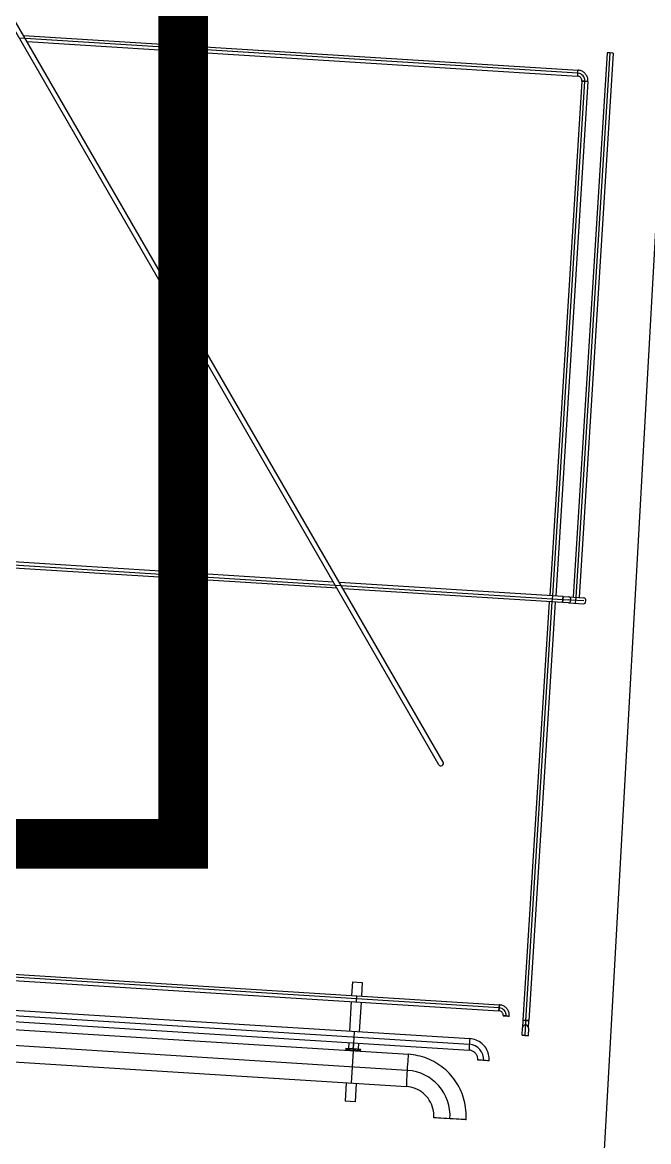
# Model space of a CAD drawing. Header units: inches. Extents: x 517790 to 538444, y 301815 to 302461.
# Drawn here: x 518018.95 to 518025.44, y 302325.62 to 302337.23 of the extents above; entities that cross this region are included whole.
import ezdxf

# ---------------------------------------------------------------- set-up
doc = ezdxf.new("R2010")
doc.units = ezdxf.units.IN
doc.header["$MEASUREMENT"] = 0
doc.layers.add('硅胶总平面底图 工艺装置区', color=253, linetype='Continuous')
doc.layers.add('硅胶总平面底图0804', color=253, linetype='Continuous')

msp = doc.modelspace()

# ---------------------------------------------------------------- linework, layer by layer
at = {"layer": '硅胶总平面底图 工艺装置区', "color": 253, "linetype": 'Continuous', "lineweight": -3}
for p, q in [((518023.313, 302329.558), (518017.306, 302339.963)), ((518023.268, 302329.532), (518017.261, 302339.937)), ((518018.978, 302337.066), (518018.916, 302337.07)), ((518018.96, 302337.098), (518024.712, 302336.737)), ((518024.71, 302336.706), (518018.978, 302337.066)), ((518018.997, 302337.034), (518024.708, 302336.675)), ((518025.015, 302336.919), (518024.66, 302331.271)), ((518024.691, 302331.269), (518025.046, 302336.917)), ((518025.077, 302336.915), (518024.722, 302331.267)), ((518024.71, 302336.706), (518024.71, 302336.706)), ((518024.71, 302336.706), (518024.71, 302336.706)), ((518024.753, 302336.625), (518024.418, 302331.286)), ((518024.449, 302331.285), (518024.784, 302336.623)), ((518024.815, 302336.621), (518024.48, 302331.283)), ((518024.753, 302336.625), (518024.815, 302336.621)), ((518024.784, 302336.623), (518024.753, 302336.625)), ((518024.784, 302336.623), (518024.784, 302336.623)), ((518024.784, 302336.623), (518024.784, 302336.623)), ((518024.815, 302336.621), (518024.784, 302336.623)), ((518022.174, 302331.427), (518015.621, 302331.839)), ((518022.212, 302331.363), (518015.618, 302331.776)), ((518015.62, 302331.808), (518022.193, 302331.395)), ((518022.193, 302331.395), (518022.255, 302331.391)), ((518024.556, 302331.278), (518022.236, 302331.423)), ((518022.255, 302331.391), (518024.554, 302331.247)), ((518024.552, 302331.216), (518022.274, 302331.359)), ((518024.445, 302331.222), (518024.449, 302331.285)), ((518024.556, 302331.278), (518024.552, 302331.216)), ((518024.552, 302331.216), (518024.554, 302331.247)), ((518024.554, 302331.247), (518024.556, 302331.278)), ((518024.554, 302331.247), (518024.554, 302331.247)), ((518024.554, 302331.247), (518024.554, 302331.247)), ((518024.554, 302331.247), (518024.616, 302331.243)), ((518024.556, 302331.278), (518024.618, 302331.274)), ((518024.638, 302331.241), (518024.616, 302331.243)), ((518024.616, 302331.243), (518024.616, 302331.243)), ((518024.616, 302331.243), (518024.616, 302331.243)), ((518024.618, 302331.274), (518024.773, 302331.264)), ((518024.771, 302331.233), (518024.638, 302331.241)), ((518024.687, 302331.207), (518024.691, 302331.269)), ((518024.414, 302331.224), (518024.141, 302326.883)), ((518024.172, 302326.881), (518024.445, 302331.222)), ((518024.476, 302331.22), (518024.203, 302326.879)), ((518024.614, 302331.212), (518024.552, 302331.216)), ((518024.614, 302331.212), (518024.769, 302331.202)), ((518014.998, 302327.538), (518023.892, 302326.979)), ((518023.894, 302327.011), (518015, 302327.569)), ((518015.001, 302327.6), (518023.896, 302327.042)), ((518023.584, 302326.632), (518014.139, 302327.225)), ((518014.142, 302327.284), (518023.588, 302326.691)), ((518022.371, 302327.279), (518022.362, 302327.138)), ((518022.371, 302327.279), (518022.474, 302327.272)), ((518022.474, 302327.272), (518022.466, 302327.131)), ((518013.927, 302327.095), (518022.952, 302326.529)), ((518014.135, 302327.166), (518023.581, 302326.573)), ((518022.359, 302327.076), (518022.34, 302326.769)), ((518022.414, 302327.135), (518022.41, 302327.072)), ((518022.462, 302327.069), (518022.443, 302326.763)), ((518023.892, 302326.979), (518023.896, 302327.042)), ((518023.894, 302327.011), (518023.892, 302326.979)), ((518023.896, 302327.042), (518023.894, 302327.011)), ((518023.894, 302327.011), (518023.894, 302327.011)), ((518023.894, 302327.011), (518023.894, 302327.011)), ((518022.938, 302326.362), (518013.917, 302326.928)), ((518023.968, 302326.927), (518023.968, 302326.927)), ((518023.968, 302326.927), (518023.968, 302326.927)), ((518023.968, 302326.927), (518023.968, 302326.927)), ((518024.141, 302326.883), (518024.136, 302326.804)), ((518024.141, 302326.883), (518024.172, 302326.881)), ((518024.172, 302326.881), (518024.141, 302326.883)), ((518024.167, 302326.802), (518024.169, 302326.833)), ((518024.169, 302326.833), (518024.172, 302326.881)), ((518024.172, 302326.881), (518024.172, 302326.881)), ((518024.172, 302326.881), (518024.172, 302326.881)), ((518024.172, 302326.881), (518024.203, 302326.879)), ((518024.203, 302326.879), (518024.172, 302326.881)), ((518024.198, 302326.8), (518024.203, 302326.879)), ((518013.906, 302326.761), (518022.931, 302326.195)), ((518022.391, 302326.766), (518022.38, 302326.578)), ((518024.131, 302326.726), (518024.136, 302326.804)), ((518024.162, 302326.724), (518024.131, 302326.726)), ((518024.131, 302326.726), (518024.193, 302326.722)), ((518024.162, 302326.724), (518024.167, 302326.802)), ((518024.193, 302326.722), (518024.162, 302326.724)), ((518024.162, 302326.724), (518024.162, 302326.724)), ((518024.162, 302326.724), (518024.162, 302326.724)), ((518024.198, 302326.8), (518024.193, 302326.722)), ((518022.302, 302326.59), (518022.301, 302326.583)), ((518022.377, 302326.585), (518022.302, 302326.59)), ((518022.333, 302326.651), (518022.329, 302326.588)), ((518022.381, 302326.648), (518022.377, 302326.585)), ((518022.383, 302326.585), (518022.387, 302326.648)), ((518022.436, 302326.645), (518022.432, 302326.582)), ((518023.585, 302326.632), (518023.584, 302326.632)), ((518023.585, 302326.632), (518023.585, 302326.632)), ((518023.585, 302326.632), (518023.585, 302326.632)), ((518022.301, 302326.583), (518022.458, 302326.573)), ((518022.328, 302326.581), (518022.328, 302326.568)), ((518022.379, 302326.565), (518022.359, 302326.23)), ((518022.459, 302326.58), (518022.383, 302326.585)), ((518022.432, 302326.575), (518022.431, 302326.561)), ((518022.458, 302326.573), (518022.459, 302326.58)), ((518022.942, 302326.362), (518022.938, 302326.362)), ((518022.942, 302326.362), (518022.942, 302326.362)), ((518022.942, 302326.362), (518022.942, 302326.362)), ((518023.732, 302326.465), (518023.732, 302326.465)), ((518023.732, 302326.465), (518023.732, 302326.465)), ((518022.307, 302326.234), (518022.295, 302326.041)), ((518022.41, 302326.227), (518022.399, 302326.035)), ((518022.399, 302326.035), (518022.295, 302326.041)), ((518023.383, 302325.86), (518023.383, 302325.86)), ((518023.383, 302325.86), (518023.383, 302325.86))]:
    msp.add_line(p, q, dxfattribs=at)
for centre, radius, start, end in [((518024.705, 302336.628), 0.0787, 356.4077, 86.349), ((518024.705, 302336.628), 0.0787, 86.349, 86.4077), ((518023.889, 302326.932), 0.0787, 356.4077, 86.4077), ((518024.167, 302326.802), 0.0312, 356.4077, 176.4077), ((518024.167, 302326.802), 0.0312, 0, 176.4077), ((518024.167, 302326.802), 0.0312, 356.4077, 0)]:
    msp.add_arc(centre, radius, start, end, dxfattribs=at)
for centre, major_axis, ratio, start_param, end_param in [((518025.046, 302336.917), (-0.0311, 0.002), 0.001, 4.712389, 6.283185), ((518025.046, 302336.917), (0.0311, -0.002), 0.001, 0, 1.570796), ((518024.71, 302336.706), (-0.002, -0.0311), 0.002586, 0, 3.141593), ((518024.71, 302336.706), (-0.002, -0.0311), 0.002586, 0, 1.570796), ((518024.71, 302336.706), (0.002, 0.0311), 0.002586, 4.712389, 6.283185), ((518024.616, 302331.243), (0.002, 0.0311), 0.707107, 3.141593, 6.283185), ((518024.616, 302331.243), (0.002, 0.0311), 0.707107, 3.141593, 6.283185), ((518024.771, 302331.233), (0.002, 0.0311), 0.707107, 3.141593, 6.283185), ((518023.291, 302329.545), (0.0224, 0.0129), 0.866025, 3.141593, 6.283185), ((518023.291, 302329.545), (0.0224, 0.0129), 0.866025, 3.141593, 6.283185), ((518023.968, 302326.927), (-0.0311, 0.002), 0.000233, 0, 3.141593), ((518023.585, 302326.632), (-0.0037, -0.0589), 0.010502, 4.710466, 6.281289), ((518023.585, 302326.632), (0.0037, 0.0589), 0.010502, 6.272878, 7.853982), ((518023.585, 302326.632), (0.0037, 0.0589), 0.010502, 4.710439, 4.710466), ((518023.575, 302326.475), (0.038, 0.153), 0.999943, 4.89177, 6.461855), ((518022.942, 302326.362), (0.01, 0.167), 0.021554, 6.267592, 7.853982), ((518023.585, 302326.632), (-0.0037, -0.0589), 0.010502, 6.281289, 6.283185), ((518022.942, 302326.362), (-0.01, -0.167), 0.021554, 4.71033, 6.281187), ((518022.942, 302326.362), (-0.01, -0.167), 0.021554, 4.712389, 6.284184), ((518022.912, 302325.89), (0.073, 0.467), 0.999766, 4.805507, 6.375596), ((518023.732, 302326.465), (-0.0589, 0.0037), 0.001897, 4.712389, 6.283185), ((518023.732, 302326.465), (-0.0589, 0.0037), 0.001897, 3.141593, 6.283185), ((518023.732, 302326.465), (0.0589, -0.0037), 0.001897, 0, 1.570796), ((518023.575, 302326.475), (0.038, 0.153), 0.999943, 4.891059, 4.89177), ((518022.942, 302326.362), (-0.01, -0.167), 0.021554, 6.281187, 6.283185), ((518023.383, 302325.86), (-0.167, 0.01), 0.001998, 3.141593, 6.283185), ((518023.383, 302325.86), (-0.167, 0.01), 0.001998, 4.712389, 6.283185), ((518022.912, 302325.89), (0.073, 0.467), 0.999766, 4.8048, 4.805507), ((518023.383, 302325.86), (0.167, -0.01), 0.001998, 0, 1.570796)]:
    msp.add_ellipse(centre, major_axis=major_axis, ratio=ratio, start_param=start_param, end_param=end_param, dxfattribs=at)
msp.add_ellipse((518023.968, 302326.927), major_axis=(-0.0311, 0.002), ratio=0.000233, dxfattribs=at)
for points in [[(518024.815, 302336.621), (518024.816, 302336.632), (518024.814, 302336.644), (518024.812, 302336.655), (518024.809, 302336.666), (518024.804, 302336.677), (518024.798, 302336.687), (518024.792, 302336.696), (518024.784, 302336.705), (518024.775, 302336.712), (518024.766, 302336.72), (518024.756, 302336.726), (518024.746, 302336.73), (518024.735, 302336.734), (518024.724, 302336.737), (518024.712, 302336.737)], [(518024.753, 302336.625), (518024.753, 302336.63), (518024.752, 302336.635), (518024.751, 302336.639), (518024.75, 302336.644), (518024.748, 302336.649), (518024.745, 302336.653), (518024.743, 302336.657), (518024.739, 302336.661), (518024.736, 302336.664), (518024.732, 302336.667), (518024.727, 302336.67), (518024.723, 302336.672), (518024.718, 302336.674), (518024.713, 302336.675), (518024.708, 302336.675)], [(518023.937, 302326.929), (518023.937, 302326.934), (518023.937, 302326.939), (518023.935, 302326.944), (518023.934, 302326.949), (518023.932, 302326.953), (518023.93, 302326.957), (518023.927, 302326.962), (518023.924, 302326.965), (518023.92, 302326.969), (518023.916, 302326.972), (518023.912, 302326.974), (518023.907, 302326.976), (518023.902, 302326.978), (518023.897, 302326.979), (518023.892, 302326.979)], [(518023.999, 302326.925), (518024, 302326.937), (518023.999, 302326.948), (518023.996, 302326.959), (518023.993, 302326.97), (518023.988, 302326.981), (518023.982, 302326.991), (518023.976, 302327.001), (518023.968, 302327.009), (518023.959, 302327.017), (518023.951, 302327.024), (518023.941, 302327.03), (518023.93, 302327.034), (518023.919, 302327.038), (518023.908, 302327.041), (518023.896, 302327.042)], [(518023.791, 302326.461), (518023.792, 302326.484), (518023.79, 302326.507), (518023.784, 302326.528), (518023.779, 302326.55), (518023.77, 302326.572), (518023.758, 302326.591), (518023.745, 302326.61), (518023.73, 302326.627), (518023.713, 302326.641), (518023.695, 302326.656), (518023.676, 302326.668), (518023.654, 302326.676), (518023.633, 302326.684), (518023.611, 302326.689), (518023.588, 302326.691)], [(518023.55, 302325.85), (518023.555, 302325.917), (518023.548, 302325.984), (518023.532, 302326.049), (518023.515, 302326.114), (518023.488, 302326.176), (518023.452, 302326.233), (518023.416, 302326.289), (518023.371, 302326.34), (518023.32, 302326.383), (518023.268, 302326.426), (518023.21, 302326.46), (518023.147, 302326.485), (518023.085, 302326.51), (518023.019, 302326.524), (518022.952, 302326.529)], [(518023.673, 302326.468), (518023.674, 302326.479), (518023.673, 302326.489), (518023.67, 302326.499), (518023.668, 302326.509), (518023.663, 302326.519), (518023.658, 302326.527), (518023.652, 302326.536), (518023.645, 302326.544), (518023.637, 302326.55), (518023.63, 302326.557), (518023.621, 302326.562), (518023.611, 302326.566), (518023.601, 302326.57), (518023.591, 302326.572), (518023.581, 302326.573)], [(518023.216, 302325.871), (518023.218, 302325.903), (518023.215, 302325.935), (518023.207, 302325.966), (518023.199, 302325.997), (518023.187, 302326.027), (518023.169, 302326.054), (518023.152, 302326.081), (518023.131, 302326.105), (518023.106, 302326.125), (518023.082, 302326.146), (518023.054, 302326.162), (518023.024, 302326.174), (518022.995, 302326.185), (518022.963, 302326.193), (518022.931, 302326.195)]]:
    msp.add_open_spline(points, degree=3, knots=[4.712389, 4.712389, 4.712389, 4.712389, 5.026548, 5.026548, 5.026548, 5.340708, 5.340708, 5.340708, 5.654867, 5.654867, 5.654867, 5.969026, 5.969026, 5.969026, 6.283185, 6.283185, 6.283185, 6.283185], dxfattribs=at)
at = {"layer": '硅胶总平面底图0804', "color": 9, "lineweight": -3, "ltscale": 200}
msp.add_lwpolyline([(517945.437, 302428.562), (518035.811, 302423.601), (518033.707, 302397.643), (518029.416, 302397.837), (518026.111, 302345.743), (518022.062, 302273.167), (517956.511, 302277.58)], dxfattribs=at)
at = {"layer": '硅胶总平面底图0804', "color": 253, "linetype": 'Continuous', "lineweight": 20, "const_width": 0.517}
msp.add_lwpolyline([(518012.35, 302328.712), (518020.616, 302328.712), (518020.616, 302343.179), (518012.35, 302343.179), (518012.35, 302328.712)], dxfattribs=at)

doc.saveas('drawing.dxf')
